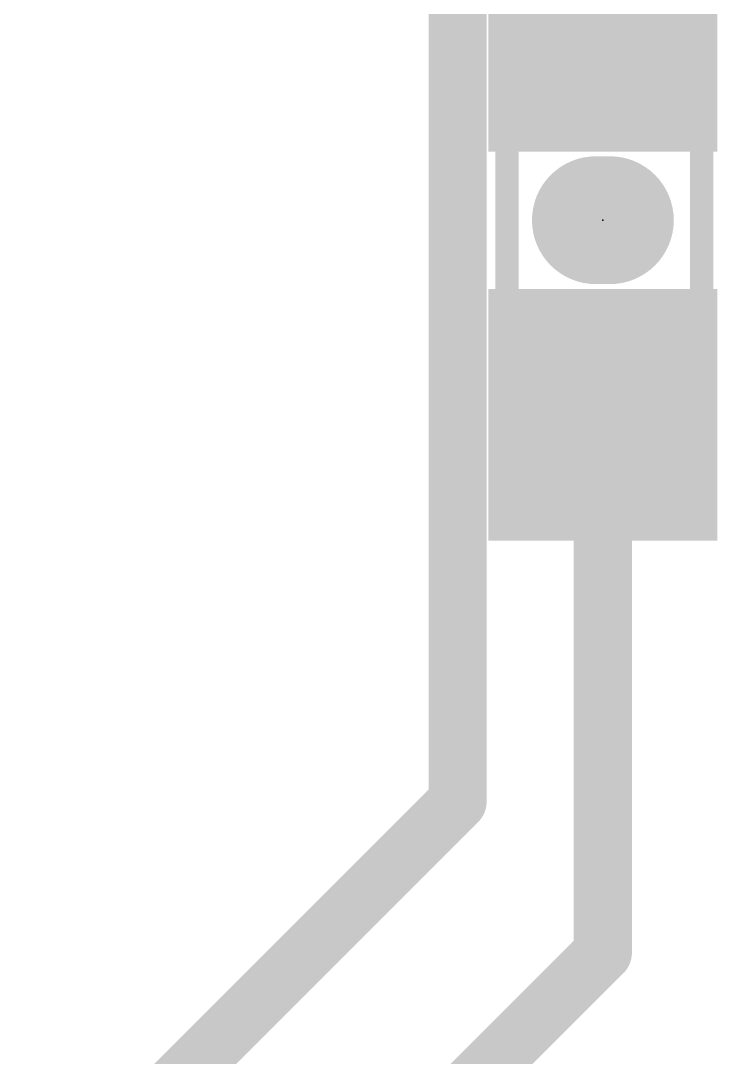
# Model space of a CAD drawing. Extents: x -16 to 96, y -18 to 53.
# Drawn here: x 41.905 to 44.95, y 19.202 to 23.732 of the extents above; entities that cross this region are included whole.
import ezdxf

# ---------------------------------------------------------------- set-up
doc = ezdxf.new("R2010")
doc.units = 0
for name, color, linetype in [('1', 12, 'CONTINUOUS'), ('16', 132, 'CONTINUOUS'), ('21', 41, 'CONTINUOUS'), ('23', 53, 'CONTINUOUS'), ('51', 53, 'CONTINUOUS')]:
    doc.layers.add(name, color=color, linetype=linetype)

# ---------------------------------------------------------------- blocks, each defined once
blk = doc.blocks.new('RECT')
blk.add_solid([(-0.5, -0.5), (0.5, -0.5), (-0.5, 0.5), (0.5, 0.5)])

msp = doc.modelspace()

# ---------------------------------------------------------------- linework, layer by layer
at = {"layer": '1', "const_width": 0.254}
for points in [[(44.45, 19.6596), (44.45, 22.01)], [(41.6814, 16.891), (44.45, 19.6596)]]:
    msp.add_lwpolyline(points, dxfattribs=at)
at = {"layer": '1', "const_width": 0.127}
for points in [[(44.5135, 22.01, 1), (44.3865, 22.01)], [(44.4949, 19.6147, 1), (44.4051, 19.7045)], [(44.3865, 19.6596, 1), (44.5135, 19.6596)]]:
    msp.add_lwpolyline(points, format="xyb", dxfattribs=at)
at = {"layer": '16', "const_width": 0.254}
for points in [[(43.815, 39.243), (43.815, 20.32)], [(43.815, 20.32), (42.0878, 18.5928)]]:
    msp.add_lwpolyline(points, dxfattribs=at)
at = {"layer": '16', "const_width": 0.127}
for points in [[(43.8599, 20.2751, 1), (43.7701, 20.3649)], [(43.7515, 20.32, 1), (43.8785, 20.32)]]:
    msp.add_lwpolyline(points, format="xyb", dxfattribs=at)
at = {"layer": '21', "const_width": 0.5588}
msp.add_lwpolyline([(44.4805, 22.86), (44.4195, 22.86)], dxfattribs=at)
at = {"layer": '21', "const_width": 0.2794}
for points in [[(44.4195, 22.9997, 1), (44.4195, 22.7203)], [(44.4805, 22.7203, 1), (44.4805, 22.9997)]]:
    msp.add_lwpolyline(points, format="xyb", dxfattribs=at)
at = {"layer": '23'}
msp.add_point((44.45, 22.86), dxfattribs=at)
at = {"layer": '51', "const_width": 0.1016}
for points in [[(44.031, 23.216), (44.031, 22.504)], [(44.882, 23.216), (44.882, 22.504)]]:
    msp.add_lwpolyline(points, dxfattribs=at)
at = {"layer": '51', "const_width": 0.0508}
for points in [[(44.0564, 23.216, 1), (44.0056, 23.216)], [(44.9074, 23.216, 1), (44.8566, 23.216)], [(44.0056, 22.504, 1), (44.0564, 22.504)], [(44.8566, 22.504, 1), (44.9074, 22.504)]]:
    msp.add_lwpolyline(points, format="xyb", dxfattribs=at)

# ---------------------------------------------------------------- block references
at = {"layer": '1', "xscale": 1.1, "rotation": 270}
for p in [(44.45, 23.71), (44.45, 22.01)]:
    msp.add_blockref('RECT', p, dxfattribs=at)
at = {"layer": '51', "xscale": 0.5001, "yscale": 0.95, "rotation": 270}
for p in [(44.4551, 23.4482), (44.4551, 22.2797)]:
    msp.add_blockref('RECT', p, dxfattribs=at)

doc.saveas('drawing.dxf')
